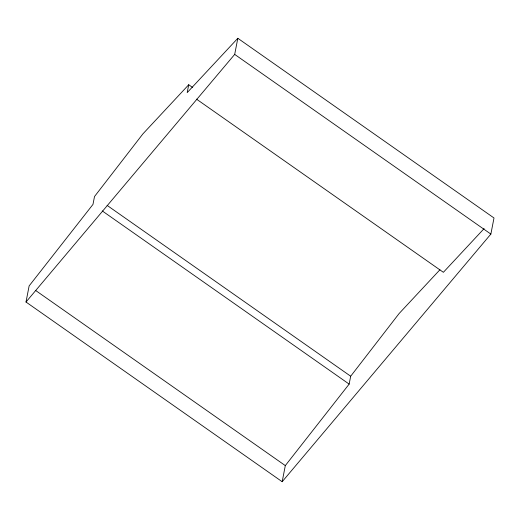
<?xml version="1.0" encoding="UTF-8"?>
<svg xmlns="http://www.w3.org/2000/svg" width="520" height="520" viewBox="0 0 520 520"><rect width="100%" height="100%" fill="white"/><g stroke="black" fill="none" stroke-linecap="round" stroke-linejoin="round"><path stroke-width="0.78" d="M188.728 84.741L187.194 92.619L237.822 38.285L494 217.978L490.867 234.084L282.178 481.715L26 302.022L29.133 285.916L92.976 204.419L94.503 196.541L142.935 133.848L188.728 84.741L192.712 87.535M26 302.022L234.689 54.398L237.822 38.285M282.178 481.715L285.311 465.601L349.154 384.104L350.682 376.226L399.113 313.534L439.94 269.75M484.094 228.605L443.378 272.305L196.489 99.132M234.689 54.398L490.867 234.084M107.114 205.387L350.682 376.226M102.265 210.931L349.154 384.104M35.77 290.57L285.311 465.601"/></g></svg>
